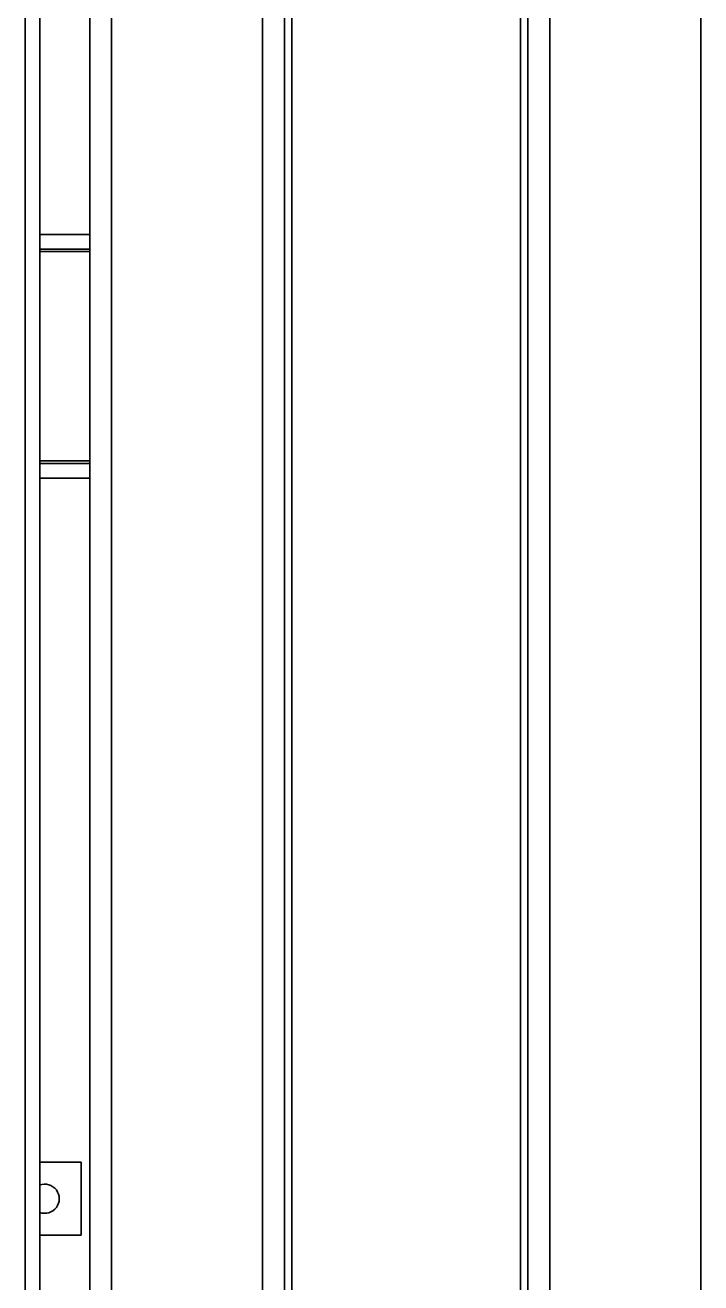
# Model space of a CAD drawing. Header units: millimetres. Extents: x 32496 to 166256, y 3504 to 23939.
# Drawn here: x 45326 to 45603, y 11167 to 11684 of the extents above; entities that cross this region are included whole.
import ezdxf

# ---------------------------------------------------------------- set-up
doc = ezdxf.new("R2010")
doc.units = ezdxf.units.MM
doc.layers.get('0').update_dxf_attribs({"lineweight": 35})

msp = doc.modelspace()

# ---------------------------------------------------------------- linework, layer by layer
at = {"linetype": 'Continuous'}
for p, q in [((45361.14, 10877.575), (45361.14, 13396.575)), ((45423.14, 10877.575), (45423.14, 13396.575)), ((45432.14, 13396.575), (45432.14, 10877.575)), ((45435.14, 13396.575), (45435.14, 10877.575)), ((45529.14, 13396.575), (45529.14, 10877.575)), ((45532.14, 13396.575), (45532.14, 10877.575)), ((45541.14, 13396.575), (45541.14, 10877.575)), ((45603.14, 13396.575), (45603.14, 10877.575)), ((45352.14, 10957.575), (45352.14, 13316.575)), ((45325.64, 10977.075), (45325.64, 13297.075)), ((45331.64, 13297.075), (45331.64, 10977.075)), ((45352.14, 11597.575), (45331.64, 11597.575)), ((45331.64, 11591.575), (45352.14, 11591.575)), ((45331.64, 11590.575), (45352.14, 11590.575)), ((45331.64, 11504.575), (45352.14, 11504.575)), ((45352.14, 11503.575), (45331.64, 11503.575)), ((45331.64, 11497.575), (45352.14, 11497.575)), ((45331.64, 11216.575), (45348.64, 11216.575)), ((45348.64, 11216.575), (45348.64, 11186.575)), ((45348.64, 11186.575), (45331.64, 11186.575))]:
    msp.add_line(p, q, dxfattribs=at)
msp.add_arc((45333.64, 11201.575), 6, 249.88198, 110.08787, dxfattribs=at)

doc.saveas('drawing.dxf')
